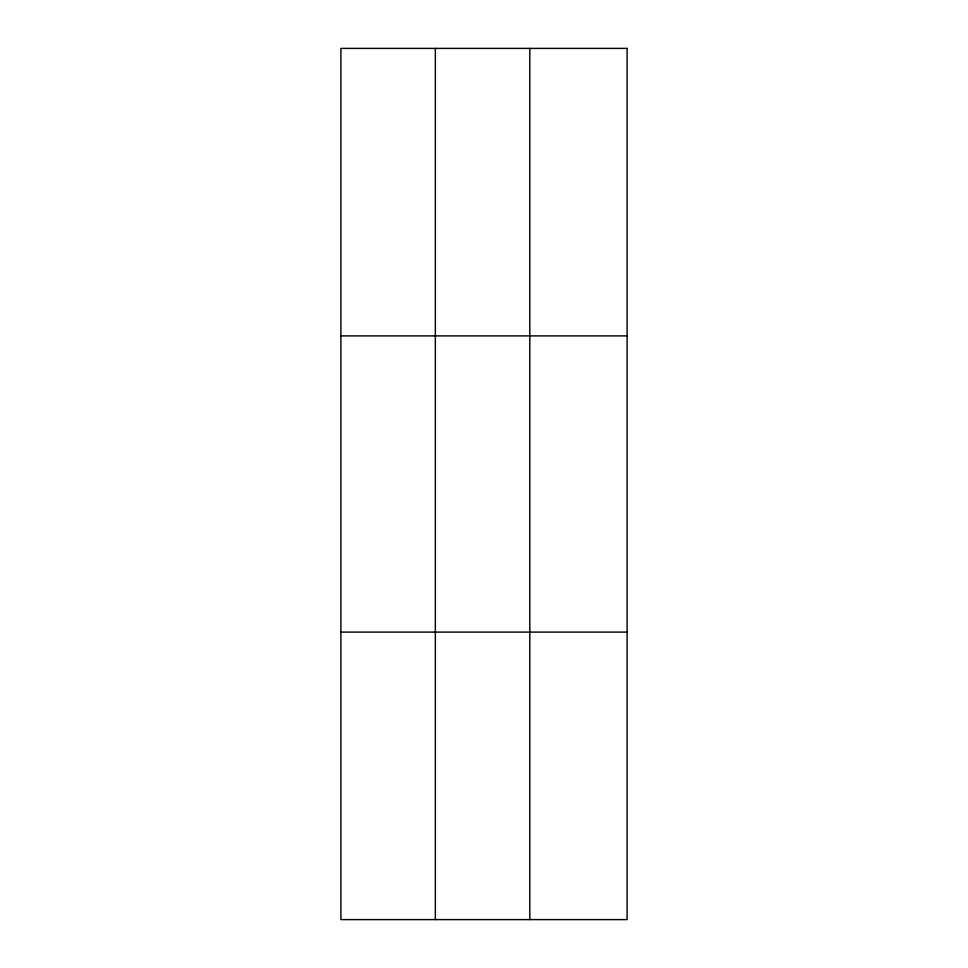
<?xml version="1.0" encoding="UTF-8"?>
<svg xmlns="http://www.w3.org/2000/svg" width="968" height="968" viewBox="0 0 968 968"><rect width="100%" height="100%" fill="white"/><g stroke="black" fill="none" stroke-linecap="round" stroke-linejoin="round"><path stroke-width="1.45" d="M435.346 48.4L435.346 919.6M529.786 48.4L529.786 919.6M340.905 335.896L627.095 335.896M340.905 632.104L627.095 632.104M627.095 48.4L627.095 919.6L340.905 919.6L340.905 48.4L627.095 48.4"/></g></svg>
